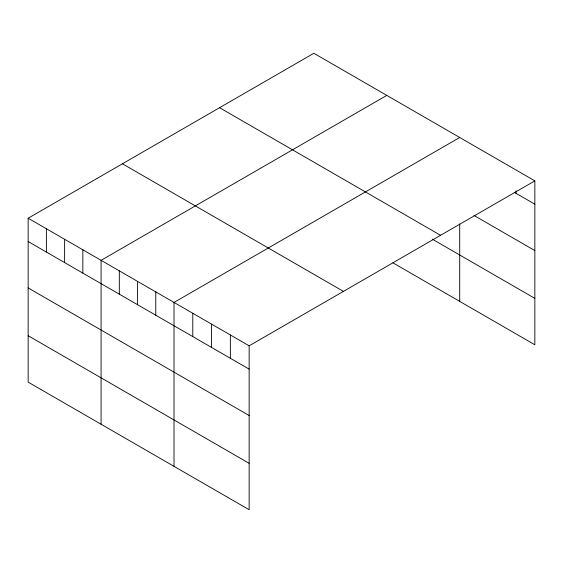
<?xml version="1.0" encoding="UTF-8"?>
<svg xmlns="http://www.w3.org/2000/svg" width="563" height="563" viewBox="0 0 563 563"><rect width="100%" height="100%" fill="white"/><g stroke="black" fill="none" stroke-linecap="round" stroke-linejoin="round"><path stroke-width="0.84" d="M534.85 180.871L249.149 345.816L249.149 509.719L28.15 382.129L28.15 218.226L313.851 53.281L534.85 180.871L534.85 344.774L392.861 262.794M386.781 95.386L101.08 260.331L101.08 424.235M459.711 137.492L174.009 302.437L174.009 466.34M514.561 192.469L534.85 204.179M473.99 215.439L534.85 250.577M219.57 107.709L440.569 235.306M432.363 239.205L534.85 298.376M122.431 163.791L343.43 291.388M28.15 218.226L249.149 345.816M28.15 241.534L249.149 369.131M28.15 287.932L249.149 415.522M28.15 335.731L249.149 463.328M516.067 190.744L516.067 193.334M459.711 223.968L459.711 301.395M230.366 334.971L230.366 358.286M211.582 324.126L211.582 347.434M192.792 313.281L192.792 336.59M155.775 291.908L155.775 315.224M137.548 281.387L137.548 304.696M119.314 270.859L119.314 294.168M82.845 249.803L82.845 273.111M64.618 239.282L64.618 262.59M46.384 228.754L46.384 252.062"/></g></svg>
